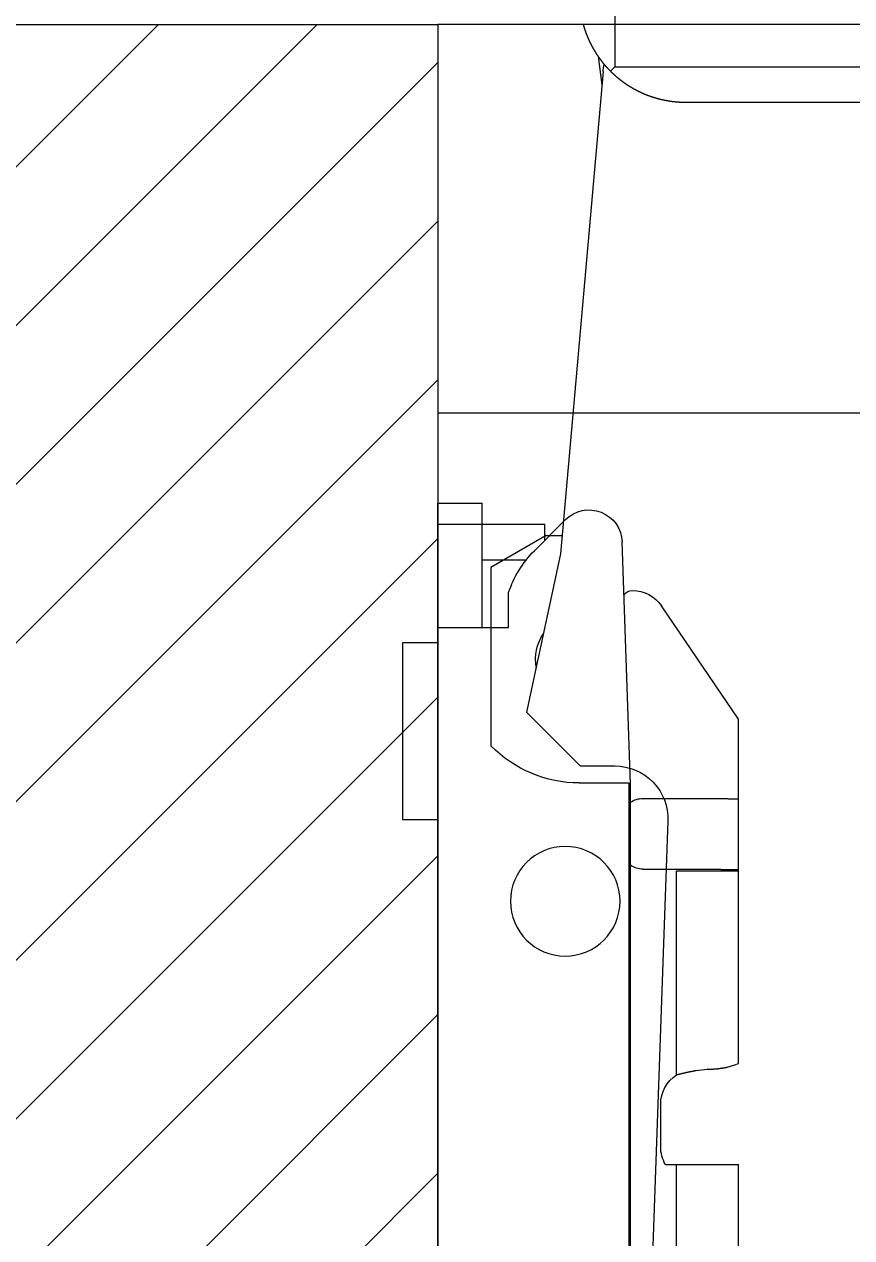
# Model space of a CAD drawing. Header units: millimetres. Extents: x -853320 to 19484, y -510814 to 9708.
# Drawn here: x 3340.17 to 3363.57, y 3711.49 to 3745.82 of the extents above; entities that cross this region are included whole.
import ezdxf
from ezdxf import colors
from ezdxf.entities.mleader import LeaderData, LeaderLine
from ezdxf.math import Vec2, Vec3

# ---------------------------------------------------------------- set-up
doc = ezdxf.new("R2010")
doc.units = ezdxf.units.MM
for name, color, linetype, lineweight in [('F_ARREDI', 7, 'Continuous', 5), ('F_ELETTRODOMESTICI', 40, 'Continuous', 5), ('F_FERRAMENTA', 253, 'Continuous', 5), ('F_Guide', 1, 'Continuous', 9), ('F_MULTI laminato OPACO', 1, 'Continuous', 5)]:
    doc.layers.add(name, color=color, linetype=linetype, lineweight=lineweight)
doc.styles.add('DANZI-DIDASCALIE', font='Yu Gothic UI Light.ttf', dxfattribs={"height": 30})

# ---------------------------------------------------------------- blocks, each defined once
blk = doc.blocks.new('_Dot')
at = {"color": 0, "linetype": 'ByBlock', "lineweight": -2}
blk.add_line((-0.5, 0), (-1, 0), dxfattribs=at)
at = {"color": 0, "linetype": 'ByBlock', "const_width": 0.5}
blk.add_lwpolyline([(-0.25, 0, 1), (0.25, 0, 1)], format="xyb", close=True, dxfattribs=at)
blk = doc.blocks.new('CERNIERA_batttuta_pianta')
at = {"layer": 'F_FERRAMENTA'}
for p, q in [((813204.71, 528435.425), (813204.71, 528472.425)), ((813205.815, 528436.496), (813204.96, 528460.393)), ((813203.31, 528435.425), (813204.71, 528435.425)), ((813201.82, 528433.425), (813203.334, 528434.942)), ((813203.334, 528434.942), (813204.317, 528434.943)), ((813200.81, 528429.327), (813200.81, 528434.374)), ((813202.777, 528428.941), (813201.82, 528433.425)), ((813202.372, 528428.425), (813200.81, 528429.327)), ((813203.982, 528415.296), (813202.777, 528428.941)), ((813202.372, 528428.425), (813202.822, 528428.425)), ((813205.157, 528415.932), (813205.165, 528415.935)), ((813205.165, 528415.935), (813205.173, 528415.938)), ((813205.173, 528415.938), (813205.181, 528415.942)), ((813205.181, 528415.942), (813205.189, 528415.945)), ((813205.189, 528415.945), (813205.197, 528415.948)), ((813205.197, 528415.948), (813205.205, 528415.951)), ((813205.205, 528415.951), (813205.213, 528415.954)), ((813205.213, 528415.954), (813205.22, 528415.957)), ((813205.22, 528415.957), (813205.228, 528415.96)), ((813205.228, 528415.96), (813205.236, 528415.963)), ((813205.236, 528415.963), (813205.244, 528415.967)), ((813205.244, 528415.967), (813205.252, 528415.97)), ((813205.252, 528415.97), (813205.26, 528415.973)), ((813205.26, 528415.973), (813205.268, 528415.976)), ((813205.268, 528415.976), (813205.276, 528415.978)), ((813205.276, 528415.978), (813205.284, 528415.981)), ((813205.284, 528415.981), (813205.292, 528415.984)), ((813205.292, 528415.984), (813205.3, 528415.987)), ((813205.3, 528415.987), (813205.308, 528415.99)), ((813205.308, 528415.99), (813205.316, 528415.993)), ((813205.316, 528415.993), (813205.324, 528415.996)), ((813205.324, 528415.996), (813205.332, 528415.998)), ((813205.332, 528415.998), (813205.34, 528416.001)), ((813205.34, 528416.001), (813205.349, 528416.004)), ((813205.349, 528416.004), (813205.357, 528416.007)), ((813205.357, 528416.007), (813205.365, 528416.009)), ((813205.365, 528416.009), (813205.373, 528416.012)), ((813205.373, 528416.012), (813205.381, 528416.015)), ((813205.381, 528416.015), (813205.389, 528416.017)), ((813205.389, 528416.017), (813205.397, 528416.02)), ((813205.397, 528416.02), (813205.405, 528416.022)), ((813205.405, 528416.022), (813205.413, 528416.025)), ((813205.413, 528416.025), (813205.421, 528416.027)), ((813205.421, 528416.027), (813205.429, 528416.03)), ((813205.429, 528416.03), (813205.437, 528416.032)), ((813205.437, 528416.032), (813205.445, 528416.035)), ((813205.445, 528416.035), (813205.453, 528416.037)), ((813205.453, 528416.037), (813205.462, 528416.04)), ((813205.462, 528416.04), (813205.47, 528416.042)), ((813205.47, 528416.042), (813205.478, 528416.044)), ((813205.478, 528416.044), (813205.486, 528416.047)), ((813205.486, 528416.047), (813205.494, 528416.049)), ((813205.494, 528416.049), (813205.502, 528416.051)), ((813205.502, 528416.051), (813205.51, 528416.054)), ((813205.51, 528416.054), (813205.518, 528416.056)), ((813205.518, 528416.056), (813205.526, 528416.058)), ((813205.526, 528416.058), (813205.535, 528416.06)), ((813205.535, 528416.06), (813205.543, 528416.062)), ((813205.543, 528416.062), (813205.551, 528416.065)), ((813205.551, 528416.065), (813205.559, 528416.067)), ((813205.559, 528416.067), (813205.567, 528416.069)), ((813205.567, 528416.069), (813205.575, 528416.071)), ((813205.575, 528416.071), (813205.583, 528416.073)), ((813205.583, 528416.073), (813205.592, 528416.075)), ((813205.592, 528416.075), (813205.6, 528416.077)), ((813205.6, 528416.077), (813205.608, 528416.079)), ((813205.608, 528416.079), (813205.616, 528416.081)), ((813205.616, 528416.081), (813205.624, 528416.083)), ((813205.624, 528416.083), (813205.632, 528416.085)), ((813205.632, 528416.085), (813205.64, 528416.087)), ((813205.64, 528416.087), (813205.649, 528416.088)), ((813205.649, 528416.088), (813205.657, 528416.09)), ((813205.657, 528416.09), (813205.665, 528416.092)), ((813205.665, 528416.092), (813205.673, 528416.094)), ((813205.673, 528416.094), (813205.681, 528416.096)), ((813205.681, 528416.096), (813205.689, 528416.097)), ((813205.689, 528416.097), (813205.697, 528416.099)), ((813205.697, 528416.099), (813205.706, 528416.101)), ((813205.706, 528416.101), (813205.714, 528416.103)), ((813205.714, 528416.103), (813205.722, 528416.104)), ((813205.722, 528416.104), (813205.73, 528416.106)), ((813205.73, 528416.106), (813205.738, 528416.107)), ((813205.738, 528416.107), (813205.746, 528416.109)), ((813205.746, 528416.109), (813205.755, 528416.11)), ((813205.755, 528416.11), (813205.763, 528416.112)), ((813205.763, 528416.112), (813205.771, 528416.114)), ((813205.771, 528416.114), (813205.779, 528416.115)), ((813205.779, 528416.115), (813205.787, 528416.116)), ((813205.787, 528416.116), (813205.795, 528416.118)), ((813205.795, 528416.118), (813205.803, 528416.119)), ((813205.803, 528416.119), (813205.812, 528416.121)), ((813205.812, 528416.121), (813205.82, 528416.122)), ((813205.82, 528416.122), (813205.828, 528416.123)), ((813205.828, 528416.123), (813205.836, 528416.125)), ((813205.836, 528416.125), (813205.844, 528416.126)), ((813205.844, 528416.126), (813205.852, 528416.127)), ((813205.852, 528416.127), (813205.861, 528416.129)), ((813205.861, 528416.129), (813205.869, 528416.13)), ((813205.869, 528416.13), (813205.877, 528416.131)), ((813205.877, 528416.131), (813205.885, 528416.132)), ((813205.885, 528416.132), (813205.893, 528416.133)), ((813205.893, 528416.133), (813205.901, 528416.134)), ((813205.901, 528416.134), (813205.909, 528416.136)), ((813205.909, 528416.136), (813205.917, 528416.137)), ((813205.917, 528416.137), (813205.926, 528416.138)), ((813205.926, 528416.138), (813205.934, 528416.139)), ((813205.934, 528416.139), (813205.942, 528416.14)), ((813205.942, 528416.14), (813205.95, 528416.141)), ((813205.95, 528416.141), (813205.958, 528416.142)), ((813205.958, 528416.142), (813205.966, 528416.143)), ((813205.966, 528416.143), (813205.974, 528416.144)), ((813205.974, 528416.144), (813205.982, 528416.144)), ((813205.982, 528416.144), (813205.991, 528416.145)), ((813205.991, 528416.145), (813205.999, 528416.146)), ((813205.999, 528416.146), (813206.007, 528416.147)), ((813206.007, 528416.147), (813206.015, 528416.148)), ((813206.015, 528416.148), (813206.023, 528416.149)), ((813206.023, 528416.149), (813206.031, 528416.149)), ((813206.031, 528416.149), (813206.039, 528416.15)), ((813206.039, 528416.15), (813206.047, 528416.151)), ((813206.047, 528416.151), (813206.055, 528416.152)), ((813206.055, 528416.152), (813206.063, 528416.152)), ((813206.063, 528416.152), (813206.071, 528416.153)), ((813206.071, 528416.153), (813206.079, 528416.154)), ((813206.079, 528416.154), (813206.087, 528416.154)), ((813206.087, 528416.154), (813206.096, 528416.155)), ((813206.096, 528416.155), (813206.104, 528416.155)), ((813206.104, 528416.155), (813206.112, 528416.156)), ((813206.112, 528416.156), (813206.12, 528416.156)), ((813206.12, 528416.156), (813206.128, 528416.157)), ((813206.128, 528416.157), (813206.136, 528416.157)), ((813206.136, 528416.157), (813206.144, 528416.158)), ((813206.144, 528416.158), (813206.152, 528416.158)), ((813206.152, 528416.158), (813206.16, 528416.159)), ((813206.16, 528416.159), (813206.168, 528416.159)), ((813206.168, 528416.159), (813206.176, 528416.159)), ((813206.176, 528416.159), (813206.184, 528416.16)), ((813206.184, 528416.16), (813206.192, 528416.16)), ((813206.192, 528416.16), (813206.2, 528416.16)), ((813206.2, 528416.16), (813206.208, 528416.161)), ((813206.208, 528416.161), (813206.216, 528416.161)), ((813206.216, 528416.161), (813206.224, 528416.161)), ((813206.224, 528416.161), (813206.232, 528416.161)), ((813206.232, 528416.161), (813206.24, 528416.162)), ((813206.24, 528416.162), (813206.247, 528416.162)), ((813206.247, 528416.162), (813206.255, 528416.162)), ((813206.255, 528416.162), (813206.263, 528416.162)), ((813206.263, 528416.162), (813206.271, 528416.162)), ((813206.271, 528416.162), (813206.279, 528416.162)), ((813206.279, 528416.162), (813206.287, 528416.162)), ((813206.287, 528416.162), (813206.295, 528416.162)), ((813206.295, 528416.162), (813206.303, 528416.163)), ((813206.303, 528416.163), (813206.311, 528416.163)), ((813206.311, 528416.163), (813222.311, 528416.163)), ((813203.845, 528414.872), (813203.949, 528415.672)), ((813204.539, 528415.584), (813204.547, 528415.589)), ((813204.547, 528415.589), (813204.554, 528415.594)), ((813204.554, 528415.594), (813204.561, 528415.599)), ((813204.561, 528415.599), (813204.568, 528415.604)), ((813204.568, 528415.604), (813204.575, 528415.609)), ((813204.575, 528415.609), (813204.582, 528415.614)), ((813204.582, 528415.614), (813204.589, 528415.619)), ((813204.589, 528415.619), (813204.596, 528415.624)), ((813204.596, 528415.624), (813204.604, 528415.629)), ((813204.604, 528415.629), (813204.611, 528415.634)), ((813204.611, 528415.634), (813204.618, 528415.639)), ((813204.618, 528415.639), (813204.625, 528415.644)), ((813204.625, 528415.644), (813204.633, 528415.649)), ((813204.633, 528415.649), (813204.64, 528415.654)), ((813204.64, 528415.654), (813204.647, 528415.659)), ((813204.647, 528415.659), (813204.654, 528415.664)), ((813204.654, 528415.664), (813204.662, 528415.668)), ((813204.662, 528415.668), (813204.669, 528415.673)), ((813204.669, 528415.673), (813204.676, 528415.678)), ((813204.676, 528415.678), (813204.684, 528415.683)), ((813204.684, 528415.683), (813204.691, 528415.687)), ((813204.691, 528415.687), (813204.698, 528415.692)), ((813204.698, 528415.692), (813204.706, 528415.697)), ((813204.706, 528415.697), (813204.713, 528415.701)), ((813204.713, 528415.701), (813204.72, 528415.706)), ((813204.72, 528415.706), (813204.728, 528415.711)), ((813204.728, 528415.711), (813204.735, 528415.715)), ((813204.735, 528415.715), (813204.742, 528415.72)), ((813204.742, 528415.72), (813204.75, 528415.724)), ((813204.75, 528415.724), (813204.757, 528415.729)), ((813204.757, 528415.729), (813204.765, 528415.733)), ((813204.765, 528415.733), (813204.772, 528415.738)), ((813204.772, 528415.738), (813204.78, 528415.742)), ((813204.78, 528415.742), (813204.787, 528415.747)), ((813204.787, 528415.747), (813204.795, 528415.751)), ((813204.795, 528415.751), (813204.802, 528415.755)), ((813204.802, 528415.755), (813204.81, 528415.76)), ((813204.81, 528415.76), (813204.817, 528415.764)), ((813204.817, 528415.764), (813204.825, 528415.768)), ((813204.825, 528415.768), (813204.832, 528415.773)), ((813204.832, 528415.773), (813204.84, 528415.777)), ((813204.84, 528415.777), (813204.847, 528415.781)), ((813204.847, 528415.781), (813204.855, 528415.785)), ((813204.855, 528415.785), (813204.862, 528415.79)), ((813204.862, 528415.79), (813204.87, 528415.794)), ((813204.87, 528415.794), (813204.878, 528415.798)), ((813204.878, 528415.798), (813204.885, 528415.802)), ((813204.885, 528415.802), (813204.893, 528415.806)), ((813204.893, 528415.806), (813204.9, 528415.81)), ((813204.9, 528415.81), (813204.908, 528415.814)), ((813204.908, 528415.814), (813204.916, 528415.818)), ((813204.916, 528415.818), (813204.923, 528415.822)), ((813204.923, 528415.822), (813204.931, 528415.826)), ((813204.931, 528415.826), (813204.939, 528415.83)), ((813204.939, 528415.83), (813204.946, 528415.834)), ((813204.946, 528415.834), (813204.954, 528415.838)), ((813204.954, 528415.838), (813204.962, 528415.842)), ((813204.962, 528415.842), (813204.97, 528415.846)), ((813204.97, 528415.846), (813204.977, 528415.85)), ((813204.977, 528415.85), (813204.985, 528415.854)), ((813204.985, 528415.854), (813204.993, 528415.857)), ((813204.993, 528415.857), (813205, 528415.861)), ((813205, 528415.861), (813205.008, 528415.865)), ((813205.008, 528415.865), (813205.016, 528415.869)), ((813205.016, 528415.869), (813205.024, 528415.872)), ((813205.024, 528415.872), (813205.031, 528415.876)), ((813205.031, 528415.876), (813205.039, 528415.88)), ((813205.039, 528415.88), (813205.047, 528415.883)), ((813205.047, 528415.883), (813205.055, 528415.887)), ((813205.055, 528415.887), (813205.063, 528415.891)), ((813205.063, 528415.891), (813205.071, 528415.894)), ((813205.071, 528415.894), (813205.078, 528415.898)), ((813205.078, 528415.898), (813205.086, 528415.901)), ((813205.086, 528415.901), (813205.094, 528415.905)), ((813205.094, 528415.905), (813205.102, 528415.908)), ((813205.102, 528415.908), (813205.11, 528415.912)), ((813205.11, 528415.912), (813205.118, 528415.915)), ((813205.118, 528415.915), (813205.125, 528415.918)), ((813205.125, 528415.918), (813205.133, 528415.922)), ((813205.133, 528415.922), (813205.141, 528415.925)), ((813205.141, 528415.925), (813205.149, 528415.928)), ((813205.149, 528415.928), (813205.157, 528415.932)), ((813204.146, 528415.239), (813204.152, 528415.245)), ((813204.152, 528415.245), (813204.158, 528415.252)), ((813204.158, 528415.252), (813204.164, 528415.258)), ((813204.164, 528415.258), (813204.171, 528415.265)), ((813204.171, 528415.265), (813204.177, 528415.271)), ((813204.177, 528415.271), (813204.183, 528415.278)), ((813204.183, 528415.278), (813204.19, 528415.284)), ((813204.19, 528415.284), (813204.196, 528415.29)), ((813204.311, 528415.163), (813204.19, 528415.284)), ((813204.196, 528415.29), (813204.202, 528415.297)), ((813204.202, 528415.297), (813204.209, 528415.303)), ((813204.209, 528415.303), (813204.215, 528415.309)), ((813204.215, 528415.309), (813204.222, 528415.315)), ((813204.222, 528415.315), (813204.228, 528415.322)), ((813204.228, 528415.322), (813204.234, 528415.328)), ((813204.234, 528415.328), (813204.241, 528415.334)), ((813204.241, 528415.334), (813204.247, 528415.34)), ((813204.247, 528415.34), (813204.254, 528415.346)), ((813204.254, 528415.346), (813204.26, 528415.352)), ((813204.26, 528415.352), (813204.267, 528415.359)), ((813204.267, 528415.359), (813204.273, 528415.365)), ((813204.273, 528415.365), (813204.28, 528415.371)), ((813204.28, 528415.371), (813204.287, 528415.377)), ((813204.287, 528415.377), (813204.293, 528415.383)), ((813204.293, 528415.383), (813204.3, 528415.389)), ((813204.3, 528415.389), (813204.306, 528415.395)), ((813204.306, 528415.395), (813204.313, 528415.401)), ((813204.313, 528415.401), (813204.32, 528415.406)), ((813204.32, 528415.406), (813204.326, 528415.412)), ((813204.326, 528415.412), (813204.333, 528415.418)), ((813204.333, 528415.418), (813204.34, 528415.424)), ((813204.34, 528415.424), (813204.346, 528415.43)), ((813204.346, 528415.43), (813204.353, 528415.436)), ((813204.353, 528415.436), (813204.36, 528415.441)), ((813204.36, 528415.441), (813204.367, 528415.447)), ((813204.367, 528415.447), (813204.373, 528415.453)), ((813204.373, 528415.453), (813204.38, 528415.459)), ((813204.38, 528415.459), (813204.387, 528415.464)), ((813204.387, 528415.464), (813204.394, 528415.47)), ((813204.394, 528415.47), (813204.4, 528415.476)), ((813204.4, 528415.476), (813204.407, 528415.481)), ((813204.407, 528415.481), (813204.414, 528415.487)), ((813204.414, 528415.487), (813204.421, 528415.492)), ((813204.421, 528415.492), (813204.428, 528415.498)), ((813204.428, 528415.498), (813204.435, 528415.503)), ((813204.435, 528415.503), (813204.442, 528415.509)), ((813204.442, 528415.509), (813204.448, 528415.514)), ((813204.448, 528415.514), (813204.455, 528415.52)), ((813204.455, 528415.52), (813204.462, 528415.525)), ((813204.462, 528415.525), (813204.469, 528415.531)), ((813204.469, 528415.531), (813204.476, 528415.536)), ((813204.476, 528415.536), (813204.483, 528415.541)), ((813204.483, 528415.541), (813204.49, 528415.547)), ((813204.49, 528415.547), (813204.497, 528415.552)), ((813204.497, 528415.552), (813204.504, 528415.557)), ((813204.504, 528415.557), (813204.511, 528415.563)), ((813204.511, 528415.563), (813204.518, 528415.568)), ((813204.518, 528415.568), (813204.525, 528415.573)), ((813204.525, 528415.573), (813204.532, 528415.578)), ((813204.532, 528415.578), (813204.539, 528415.584)), ((813203.864, 528414.899), (813203.869, 528414.906)), ((813203.869, 528414.906), (813203.874, 528414.913)), ((813203.874, 528414.913), (813203.88, 528414.92)), ((813203.88, 528414.92), (813203.885, 528414.927)), ((813203.885, 528414.927), (813203.89, 528414.934)), ((813203.89, 528414.934), (813203.895, 528414.941)), ((813203.895, 528414.941), (813203.9, 528414.948)), ((813203.9, 528414.948), (813203.905, 528414.955)), ((813203.905, 528414.955), (813203.911, 528414.962)), ((813203.911, 528414.962), (813203.916, 528414.969)), ((813203.916, 528414.969), (813203.921, 528414.976)), ((813203.921, 528414.976), (813203.927, 528414.983)), ((813203.927, 528414.983), (813203.932, 528414.99)), ((813203.932, 528414.99), (813203.937, 528414.997)), ((813203.937, 528414.997), (813203.943, 528415.004)), ((813203.943, 528415.004), (813203.948, 528415.011)), ((813203.948, 528415.011), (813203.954, 528415.018)), ((813203.954, 528415.018), (813203.959, 528415.025)), ((813203.959, 528415.025), (813203.965, 528415.032)), ((813203.965, 528415.032), (813203.97, 528415.039)), ((813203.97, 528415.039), (813203.976, 528415.046)), ((813203.976, 528415.046), (813203.981, 528415.053)), ((813203.981, 528415.053), (813203.987, 528415.059)), ((813203.987, 528415.059), (813203.992, 528415.066)), ((813203.992, 528415.066), (813203.998, 528415.073)), ((813203.998, 528415.073), (813204.004, 528415.08)), ((813204.004, 528415.08), (813204.009, 528415.087)), ((813204.009, 528415.087), (813204.015, 528415.093)), ((813204.015, 528415.093), (813204.021, 528415.1)), ((813204.021, 528415.1), (813204.026, 528415.107)), ((813204.026, 528415.107), (813204.032, 528415.114)), ((813204.032, 528415.114), (813204.038, 528415.12)), ((813204.038, 528415.12), (813204.044, 528415.127)), ((813204.044, 528415.127), (813204.049, 528415.134)), ((813204.049, 528415.134), (813204.055, 528415.141)), ((813204.055, 528415.141), (813204.061, 528415.147)), ((813204.061, 528415.147), (813204.067, 528415.154)), ((813204.067, 528415.154), (813204.073, 528415.16)), ((813204.073, 528415.16), (813204.079, 528415.167)), ((813204.079, 528415.167), (813204.085, 528415.174)), ((813204.085, 528415.174), (813204.091, 528415.18)), ((813204.091, 528415.18), (813204.097, 528415.187)), ((813204.097, 528415.187), (813204.103, 528415.193)), ((813204.103, 528415.193), (813204.109, 528415.2)), ((813204.109, 528415.2), (813204.115, 528415.207)), ((813204.115, 528415.207), (813204.121, 528415.213)), ((813204.121, 528415.213), (813204.127, 528415.22)), ((813204.127, 528415.22), (813204.133, 528415.226)), ((813204.133, 528415.226), (813204.139, 528415.233)), ((813204.139, 528415.233), (813204.146, 528415.239)), ((813204.311, 528415.163), (813224.311, 528415.163)), ((813204.311, 528412.963), (813204.311, 528415.163)), ((813203.655, 528414.558), (813203.659, 528414.565)), ((813203.659, 528414.565), (813203.663, 528414.573)), ((813203.663, 528414.573), (813203.667, 528414.581)), ((813203.667, 528414.581), (813203.671, 528414.588)), ((813203.671, 528414.588), (813203.676, 528414.596)), ((813203.676, 528414.596), (813203.68, 528414.603)), ((813203.68, 528414.603), (813203.684, 528414.611)), ((813203.684, 528414.611), (813203.688, 528414.619)), ((813203.688, 528414.619), (813203.692, 528414.626)), ((813203.692, 528414.626), (813203.696, 528414.634)), ((813203.696, 528414.634), (813203.701, 528414.641)), ((813203.701, 528414.641), (813203.705, 528414.649)), ((813203.705, 528414.649), (813203.709, 528414.656)), ((813203.709, 528414.656), (813203.714, 528414.664)), ((813203.714, 528414.664), (813203.718, 528414.671)), ((813203.718, 528414.671), (813203.722, 528414.679)), ((813203.722, 528414.679), (813203.727, 528414.686)), ((813203.727, 528414.686), (813203.731, 528414.694)), ((813203.731, 528414.694), (813203.736, 528414.701)), ((813203.736, 528414.701), (813203.74, 528414.709)), ((813203.74, 528414.709), (813203.745, 528414.716)), ((813203.745, 528414.716), (813203.749, 528414.724)), ((813203.749, 528414.724), (813203.754, 528414.731)), ((813203.754, 528414.731), (813203.758, 528414.738)), ((813203.758, 528414.738), (813203.763, 528414.746)), ((813203.763, 528414.746), (813203.767, 528414.753)), ((813203.767, 528414.753), (813203.772, 528414.761)), ((813203.772, 528414.761), (813203.777, 528414.768)), ((813203.777, 528414.768), (813203.781, 528414.775)), ((813203.781, 528414.775), (813203.786, 528414.783)), ((813203.786, 528414.783), (813203.791, 528414.79)), ((813203.791, 528414.79), (813203.795, 528414.797)), ((813203.795, 528414.797), (813203.8, 528414.805)), ((813203.8, 528414.805), (813203.805, 528414.812)), ((813203.805, 528414.812), (813203.81, 528414.819)), ((813203.81, 528414.819), (813203.815, 528414.826)), ((813203.815, 528414.826), (813203.82, 528414.834)), ((813203.82, 528414.834), (813203.824, 528414.841)), ((813203.824, 528414.841), (813203.829, 528414.848)), ((813203.829, 528414.848), (813203.834, 528414.855)), ((813203.834, 528414.855), (813203.839, 528414.863)), ((813203.839, 528414.863), (813203.844, 528414.87)), ((813203.844, 528414.87), (813203.849, 528414.877)), ((813203.849, 528414.877), (813203.854, 528414.884)), ((813203.854, 528414.884), (813203.859, 528414.891)), ((813203.859, 528414.891), (813203.864, 528414.899)), ((813203.501, 528414.213), (813203.504, 528414.221)), ((813203.504, 528414.221), (813203.507, 528414.229)), ((813203.507, 528414.229), (813203.51, 528414.237)), ((813203.51, 528414.237), (813203.513, 528414.245)), ((813203.513, 528414.245), (813203.516, 528414.253)), ((813203.516, 528414.253), (813203.519, 528414.261)), ((813203.519, 528414.261), (813203.522, 528414.269)), ((813203.522, 528414.269), (813203.526, 528414.277)), ((813203.526, 528414.277), (813203.529, 528414.285)), ((813203.529, 528414.285), (813203.532, 528414.293)), ((813203.532, 528414.293), (813203.535, 528414.301)), ((813203.535, 528414.301), (813203.538, 528414.309)), ((813203.538, 528414.309), (813203.542, 528414.316)), ((813203.542, 528414.316), (813203.545, 528414.324)), ((813203.545, 528414.324), (813203.548, 528414.332)), ((813203.548, 528414.332), (813203.552, 528414.34)), ((813203.552, 528414.34), (813203.555, 528414.348)), ((813203.555, 528414.348), (813203.559, 528414.356)), ((813203.559, 528414.356), (813203.562, 528414.364)), ((813203.562, 528414.364), (813203.565, 528414.372)), ((813203.565, 528414.372), (813203.569, 528414.379)), ((813203.569, 528414.379), (813203.572, 528414.387)), ((813203.572, 528414.387), (813203.576, 528414.395)), ((813203.576, 528414.395), (813203.579, 528414.403)), ((813203.579, 528414.403), (813203.583, 528414.411)), ((813203.583, 528414.411), (813203.587, 528414.419)), ((813203.587, 528414.419), (813203.59, 528414.426)), ((813203.59, 528414.426), (813203.594, 528414.434)), ((813203.594, 528414.434), (813203.597, 528414.442)), ((813203.597, 528414.442), (813203.601, 528414.45)), ((813203.601, 528414.45), (813203.605, 528414.458)), ((813203.605, 528414.458), (813203.609, 528414.465)), ((813203.609, 528414.465), (813203.612, 528414.473)), ((813203.612, 528414.473), (813203.616, 528414.481)), ((813203.616, 528414.481), (813203.62, 528414.489)), ((813203.62, 528414.489), (813203.624, 528414.496)), ((813203.624, 528414.496), (813203.628, 528414.504)), ((813203.628, 528414.504), (813203.631, 528414.512)), ((813203.631, 528414.512), (813203.635, 528414.519)), ((813203.635, 528414.519), (813203.639, 528414.527)), ((813203.639, 528414.527), (813203.643, 528414.535)), ((813203.643, 528414.535), (813203.647, 528414.542)), ((813203.647, 528414.542), (813203.651, 528414.55)), ((813203.651, 528414.55), (813203.655, 528414.558)), ((813203.418, 528413.955), (813203.42, 528413.963)), ((813203.42, 528413.963), (813203.422, 528413.971)), ((813203.422, 528413.971), (813203.424, 528413.979)), ((813203.424, 528413.979), (813203.427, 528413.988)), ((813203.427, 528413.988), (813203.429, 528413.996)), ((813203.429, 528413.996), (813203.431, 528414.004)), ((813203.431, 528414.004), (813203.434, 528414.012)), ((813203.434, 528414.012), (813203.436, 528414.02)), ((813203.436, 528414.02), (813203.439, 528414.028)), ((813203.439, 528414.028), (813203.441, 528414.036)), ((813203.441, 528414.036), (813203.443, 528414.044)), ((813203.443, 528414.044), (813203.446, 528414.052)), ((813203.446, 528414.052), (813203.449, 528414.06)), ((813203.449, 528414.06), (813203.451, 528414.069)), ((813203.451, 528414.069), (813203.454, 528414.077)), ((813203.454, 528414.077), (813203.456, 528414.085)), ((813203.456, 528414.085), (813203.459, 528414.093)), ((813203.459, 528414.093), (813203.461, 528414.101)), ((813203.461, 528414.101), (813203.464, 528414.109)), ((813203.464, 528414.109), (813203.467, 528414.117)), ((813203.467, 528414.117), (813203.47, 528414.125)), ((813203.47, 528414.125), (813203.472, 528414.133)), ((813203.472, 528414.133), (813203.475, 528414.141)), ((813203.475, 528414.141), (813203.478, 528414.149)), ((813203.478, 528414.149), (813203.481, 528414.157)), ((813203.481, 528414.157), (813203.483, 528414.165)), ((813203.483, 528414.165), (813203.486, 528414.173)), ((813203.486, 528414.173), (813203.489, 528414.181)), ((813203.489, 528414.181), (813203.492, 528414.189)), ((813203.492, 528414.189), (813203.495, 528414.197)), ((813203.495, 528414.197), (813203.498, 528414.205)), ((813203.498, 528414.205), (813203.501, 528414.213))]:
    blk.add_line(p, q, dxfattribs=at)
for centre, radius, start, end in [((813204.316, 528436.443), 1.5, 270.049, 2.049), ((813203.31, 528431.925), 3.5, 90, 135.5847), ((813203.311, 528431.923), 1.24, 169.443, 214.655), ((813205.477, 528415.428), 1.5, 185.049, 192.8941)]:
    blk.add_arc(centre, radius, start, end, dxfattribs=at)
blk = doc.blocks.new('BASE_cerniera battuta_pianta')
at = {"layer": 'F_FERRAMENTA'}
for p, q in [((813175.5, 528472.689), (813175.5, 528429.024)), ((813182.25, 528462.974), (813182.25, 528447.729)), ((813180.95, 528462.445), (813180.95, 528436.974)), ((813184, 528455.341), (813184, 528447.729)), ((813181.934, 528447.729), (813184, 528447.729)), ((813181.8, 528447.229), (813181.8, 528446.029)), ((813182.25, 528445.195), (813182.25, 528445.194)), ((813182.25, 528445.195), (813182.25, 528445.194)), ((813182.25, 528445.195), (813182.25, 528445.194)), ((813182.25, 528445.195), (813182.25, 528445.194)), ((813182.25, 528445.195), (813182.25, 528445.195)), ((813182.25, 528445.195), (813182.25, 528445.195)), ((813182.25, 528445.194), (813182.258, 528445.192)), ((813182.25, 528445.194), (813182.25, 528439.424)), ((813182.258, 528445.192), (813182.266, 528445.19)), ((813182.266, 528445.19), (813182.274, 528445.188)), ((813182.274, 528445.188), (813182.282, 528445.185)), ((813182.282, 528445.185), (813182.291, 528445.183)), ((813182.291, 528445.183), (813182.299, 528445.181)), ((813182.299, 528445.181), (813182.307, 528445.179)), ((813182.307, 528445.179), (813182.315, 528445.177)), ((813182.315, 528445.177), (813182.323, 528445.175)), ((813182.323, 528445.175), (813182.332, 528445.172)), ((813182.332, 528445.172), (813182.34, 528445.17)), ((813182.34, 528445.17), (813182.348, 528445.168)), ((813182.348, 528445.168), (813182.356, 528445.166)), ((813182.356, 528445.166), (813182.365, 528445.164)), ((813182.365, 528445.164), (813182.373, 528445.162)), ((813182.373, 528445.162), (813182.381, 528445.16)), ((813182.381, 528445.16), (813182.39, 528445.158)), ((813182.39, 528445.158), (813182.398, 528445.156)), ((813182.398, 528445.156), (813182.406, 528445.154)), ((813182.406, 528445.154), (813182.415, 528445.152)), ((813182.415, 528445.152), (813182.423, 528445.15)), ((813182.423, 528445.15), (813182.431, 528445.148)), ((813182.431, 528445.148), (813182.44, 528445.146)), ((813182.44, 528445.146), (813182.448, 528445.144)), ((813182.448, 528445.144), (813182.457, 528445.142)), ((813182.457, 528445.142), (813182.465, 528445.14)), ((813182.465, 528445.14), (813182.473, 528445.138)), ((813182.473, 528445.138), (813182.482, 528445.136)), ((813182.482, 528445.136), (813182.49, 528445.134)), ((813182.49, 528445.134), (813182.499, 528445.132)), ((813182.499, 528445.132), (813182.507, 528445.13)), ((813182.507, 528445.13), (813182.516, 528445.128)), ((813182.516, 528445.128), (813182.524, 528445.126)), ((813182.524, 528445.126), (813182.533, 528445.124)), ((813182.533, 528445.124), (813182.541, 528445.122)), ((813182.541, 528445.122), (813182.549, 528445.121)), ((813182.549, 528445.121), (813182.558, 528445.119)), ((813182.558, 528445.119), (813182.566, 528445.117)), ((813182.566, 528445.117), (813182.575, 528445.115)), ((813182.575, 528445.115), (813182.583, 528445.113)), ((813182.583, 528445.113), (813182.592, 528445.112)), ((813182.592, 528445.112), (813182.6, 528445.11)), ((813182.6, 528445.11), (813182.609, 528445.108)), ((813182.609, 528445.108), (813182.617, 528445.106)), ((813182.617, 528445.106), (813182.626, 528445.105)), ((813182.626, 528445.105), (813182.634, 528445.103)), ((813182.634, 528445.103), (813182.642, 528445.101)), ((813182.642, 528445.101), (813182.651, 528445.1)), ((813182.651, 528445.1), (813182.659, 528445.098)), ((813182.659, 528445.098), (813182.668, 528445.096)), ((813182.668, 528445.096), (813182.676, 528445.095)), ((813182.676, 528445.095), (813182.685, 528445.093)), ((813182.685, 528445.093), (813182.693, 528445.091)), ((813182.693, 528445.091), (813182.702, 528445.09)), ((813182.702, 528445.09), (813182.71, 528445.088)), ((813182.71, 528445.088), (813182.718, 528445.087)), ((813182.718, 528445.087), (813182.727, 528445.085)), ((813182.727, 528445.085), (813182.735, 528445.084)), ((813182.735, 528445.084), (813182.744, 528445.082)), ((813182.744, 528445.082), (813182.752, 528445.081)), ((813182.752, 528445.081), (813182.76, 528445.079)), ((813182.76, 528445.079), (813182.769, 528445.078)), ((813182.769, 528445.078), (813182.777, 528445.076)), ((813182.777, 528445.076), (813182.785, 528445.075)), ((813182.785, 528445.075), (813182.794, 528445.073)), ((813182.794, 528445.073), (813182.802, 528445.072)), ((813182.802, 528445.072), (813183.111, 528445.036)), ((813183.111, 528445.036), (813183.116, 528445.035)), ((813183.122, 528445.035), (813183.116, 528445.035)), ((813183.122, 528445.035), (813183.127, 528445.035)), ((813183.127, 528445.035), (813183.132, 528445.035)), ((813183.132, 528445.035), (813183.137, 528445.035)), ((813183.137, 528445.035), (813183.142, 528445.035)), ((813183.142, 528445.035), (813183.148, 528445.035)), ((813183.148, 528445.035), (813183.153, 528445.035)), ((813183.153, 528445.035), (813183.158, 528445.035)), ((813183.158, 528445.035), (813183.163, 528445.035)), ((813183.163, 528445.035), (813183.168, 528445.035)), ((813183.168, 528445.035), (813183.173, 528445.035)), ((813183.173, 528445.035), (813183.178, 528445.035)), ((813183.178, 528445.035), (813183.184, 528445.035)), ((813183.184, 528445.035), (813183.189, 528445.035)), ((813183.189, 528445.035), (813183.194, 528445.034)), ((813183.194, 528445.034), (813183.199, 528445.034)), ((813183.199, 528445.034), (813183.204, 528445.034)), ((813183.204, 528445.034), (813183.209, 528445.034)), ((813183.209, 528445.034), (813183.214, 528445.034)), ((813183.214, 528445.034), (813183.219, 528445.034)), ((813183.219, 528445.034), (813183.224, 528445.034)), ((813183.224, 528445.034), (813183.229, 528445.033)), ((813183.229, 528445.033), (813183.234, 528445.033)), ((813183.234, 528445.033), (813183.24, 528445.033)), ((813183.24, 528445.033), (813183.245, 528445.033)), ((813183.245, 528445.033), (813183.25, 528445.033)), ((813183.25, 528445.033), (813183.255, 528445.032)), ((813183.255, 528445.032), (813183.26, 528445.032)), ((813183.26, 528445.032), (813183.265, 528445.032)), ((813183.265, 528445.032), (813183.269, 528445.032)), ((813183.269, 528445.032), (813183.274, 528445.031)), ((813183.274, 528445.031), (813183.279, 528445.031)), ((813183.279, 528445.031), (813183.284, 528445.031)), ((813183.284, 528445.031), (813183.289, 528445.03)), ((813183.289, 528445.03), (813183.294, 528445.03)), ((813183.294, 528445.03), (813183.299, 528445.03)), ((813183.299, 528445.03), (813183.304, 528445.029)), ((813183.304, 528445.029), (813183.309, 528445.029)), ((813183.309, 528445.029), (813183.314, 528445.029)), ((813183.314, 528445.029), (813183.319, 528445.028)), ((813183.319, 528445.028), (813183.323, 528445.028)), ((813183.323, 528445.028), (813183.328, 528445.028)), ((813183.328, 528445.028), (813183.333, 528445.027)), ((813183.333, 528445.027), (813183.338, 528445.027)), ((813183.338, 528445.027), (813183.343, 528445.027)), ((813183.343, 528445.027), (813183.347, 528445.026)), ((813183.347, 528445.026), (813183.352, 528445.026)), ((813183.352, 528445.026), (813183.357, 528445.025)), ((813183.357, 528445.025), (813183.361, 528445.025)), ((813183.361, 528445.025), (813183.366, 528445.025)), ((813183.366, 528445.025), (813183.371, 528445.024)), ((813183.371, 528445.024), (813183.376, 528445.024)), ((813183.376, 528445.024), (813183.38, 528445.023)), ((813183.38, 528445.023), (813183.385, 528445.023)), ((813183.385, 528445.023), (813183.389, 528445.022)), ((813183.389, 528445.022), (813183.394, 528445.022)), ((813183.394, 528445.022), (813183.399, 528445.021)), ((813183.399, 528445.021), (813183.403, 528445.021)), ((813183.403, 528445.021), (813183.408, 528445.02)), ((813183.408, 528445.02), (813183.412, 528445.02)), ((813183.412, 528445.02), (813183.417, 528445.02)), ((813183.417, 528445.02), (813183.421, 528445.019)), ((813183.421, 528445.019), (813183.426, 528445.019)), ((813183.426, 528445.019), (813183.431, 528445.018)), ((813183.431, 528445.018), (813183.435, 528445.017)), ((813183.435, 528445.017), (813183.439, 528445.017)), ((813183.439, 528445.017), (813183.444, 528445.016)), ((813183.444, 528445.016), (813183.448, 528445.016)), ((813183.448, 528445.016), (813183.453, 528445.015)), ((813183.453, 528445.015), (813183.457, 528445.015)), ((813183.457, 528445.015), (813183.461, 528445.014)), ((813183.461, 528445.014), (813183.466, 528445.014)), ((813183.466, 528445.014), (813183.47, 528445.013)), ((813183.47, 528445.013), (813183.474, 528445.013)), ((813183.474, 528445.013), (813183.479, 528445.012)), ((813183.479, 528445.012), (813183.483, 528445.011)), ((813183.483, 528445.011), (813183.487, 528445.011)), ((813183.487, 528445.011), (813183.492, 528445.01)), ((813183.492, 528445.01), (813183.496, 528445.01)), ((813183.496, 528445.01), (813183.5, 528445.009)), ((813183.5, 528445.009), (813183.504, 528445.009)), ((813183.504, 528445.009), (813183.508, 528445.008)), ((813183.508, 528445.008), (813183.513, 528445.007)), ((813183.513, 528445.007), (813183.517, 528445.007)), ((813183.517, 528445.007), (813183.521, 528445.006)), ((813183.521, 528445.006), (813183.525, 528445.006)), ((813183.525, 528445.006), (813183.529, 528445.005)), ((813183.529, 528445.005), (813183.533, 528445.004)), ((813183.533, 528445.004), (813183.537, 528445.004)), ((813183.537, 528445.004), (813183.541, 528445.003)), ((813183.541, 528445.003), (813183.545, 528445.002)), ((813183.545, 528445.002), (813183.549, 528445.002)), ((813183.549, 528445.002), (813183.553, 528445.001)), ((813183.553, 528445.001), (813183.557, 528445.001)), ((813183.557, 528445.001), (813183.561, 528445)), ((813183.561, 528445), (813183.565, 528444.999)), ((813183.565, 528444.999), (813183.569, 528444.999)), ((813183.569, 528444.999), (813183.573, 528444.998)), ((813183.573, 528444.998), (813183.577, 528444.997)), ((813183.577, 528444.997), (813183.581, 528444.997)), ((813183.581, 528444.997), (813183.585, 528444.996)), ((813183.585, 528444.996), (813183.588, 528444.995)), ((813183.588, 528444.995), (813183.592, 528444.995)), ((813183.592, 528444.995), (813183.596, 528444.994)), ((813183.596, 528444.994), (813183.6, 528444.993)), ((813183.6, 528444.993), (813183.603, 528444.993)), ((813183.603, 528444.993), (813183.607, 528444.992)), ((813183.607, 528444.992), (813183.611, 528444.991)), ((813183.611, 528444.991), (813183.615, 528444.991)), ((813183.615, 528444.991), (813183.618, 528444.99)), ((813183.618, 528444.99), (813183.622, 528444.989)), ((813183.622, 528444.989), (813183.626, 528444.989)), ((813183.626, 528444.989), (813183.629, 528444.988)), ((813183.629, 528444.988), (813183.633, 528444.987)), ((813183.633, 528444.987), (813183.636, 528444.987)), ((813183.636, 528444.987), (813183.64, 528444.986)), ((813183.64, 528444.986), (813183.643, 528444.985)), ((813183.643, 528444.985), (813183.647, 528444.985)), ((813183.647, 528444.985), (813183.65, 528444.984)), ((813183.65, 528444.984), (813183.654, 528444.983)), ((813183.654, 528444.983), (813183.657, 528444.982)), ((813183.657, 528444.982), (813183.661, 528444.982)), ((813183.661, 528444.982), (813183.664, 528444.981)), ((813183.664, 528444.981), (813183.667, 528444.98)), ((813183.667, 528444.98), (813183.671, 528444.98)), ((813183.671, 528444.98), (813183.674, 528444.979)), ((813183.674, 528444.979), (813183.677, 528444.978)), ((813183.677, 528444.978), (813183.681, 528444.978)), ((813183.681, 528444.978), (813183.684, 528444.977)), ((813183.684, 528444.977), (813183.898, 528444.911)), ((813183.898, 528444.911), (813184, 528444.873)), ((813184, 528444.873), (813184, 528435.128)), ((813181.297, 528439.374), (813183.5, 528439.374)), ((813182.25, 528439.424), (813184, 528439.424)), ((813183.5, 528439.384), (813184, 528439.384)), ((813183.5, 528439.384), (813183.5, 528439.374)), ((813181.297, 528437.374), (813183.697, 528437.374)), ((813183.697, 528437.384), (813184, 528437.384)), ((813183.697, 528437.384), (813183.697, 528437.374)), ((813180.95, 528436.974), (813180.71, 528430.115)), ((813184, 528435.128), (813181.827, 528431.928)), ((813175.5, 528432.534), (813177.5, 528432.534)), ((813176.749, 528432.534), (813176.749, 528429.619)), ((813177.5, 528432.534), (813177.5, 528431.552)), ((813176.749, 528430.619), (813178.003, 528430.619)), ((813178.228, 528430.367), (813179.111, 528429.485)), ((813178.52, 528430.076), (813178.52, 528429.619)), ((813175.5, 528429.619), (813178.52, 528429.619)), ((813176.75, 528429.619), (813176.75, 528429.024)), ((813175.5, 528429.024), (813176.75, 528429.024))]:
    blk.add_line(p, q, dxfattribs=at)
blk.add_circle((813179.1, 528440.284), 1.55, dxfattribs=at)
for centre, radius, start, end in [((813182.8, 528447.229), 1, 150.0001, 180), ((813182.8, 528446.029), 1, 180, 236.6367), ((813181.297, 528438.774), 0.6, 90, 125.3504), ((813181.297, 528437.974), 0.6, 234.6495, 270), ((813181, 528432.489), 1, 270, 325.83), ((813180.35, 528432.488), 3, 198.1949, 225), ((813181, 528431.789), 0.3, 217.6691, 270), ((813179.773, 528430.148), 0.937, 225, 358)]:
    blk.add_arc(centre, radius, start, end, dxfattribs=at)
at = {"layer": 'F_Guide'}
for p, q in [((813174.5, 528432.974), (813174.5, 528437.974)), ((813174.5, 528437.974), (813175.5, 528437.974)), ((813175.5, 528437.974), (813175.5, 528432.974)), ((813175.5, 528432.974), (813174.5, 528432.974))]:
    blk.add_line(p, q, dxfattribs=at)
blk = doc.blocks.new('ARMADIO_camera master_sol.C_pianta')
at = {"layer": 'F_MULTI laminato OPACO', "transparency": 33554508}
h = blk.add_hatch(dxfattribs=at)
h.set_pattern_fill('ANSI31', color=256)
h.set_pattern_definition([(45, (2382, 0), (-2.24506403, 2.24506403), [])])
h.paths.add_polyline_path([(720238.422, 531638.095), (720220.422, 531638.095), (720220.422, 531056.095), (720238.422, 531056.095)])
at = {"layer": 'F_MULTI laminato OPACO'}
for points in [[(720220.422, 531636.095), (719908.422, 531636.095), (719908.422, 531056.095), (720220.422, 531056.095)], [(720220.422, 531636.095), (720238.422, 531636.095), (720238.422, 531056.095), (720220.422, 531056.095)], [(720220.422, 531615.095), (719908.422, 531615.095), (719908.422, 531067.095), (720220.422, 531067.095)], [(720220.422, 531615.095), (719908.422, 531615.095), (719908.422, 531067.095), (720220.422, 531067.095)]]:
    blk.add_lwpolyline(points, close=True, dxfattribs=at)
at = {"color": 2, "xscale": -1}
for name, p in [('CERNIERA_batttuta_pianta', (1533419.733, 2642.133)), ('BASE_cerniera battuta_pianta', (1533395.922, 2640.621))]:
    blk.add_blockref(name, p, dxfattribs=at)
blk = doc.blocks.new('BAGNO-LAVANDERIA_pianta_sol.B')
at = {"layer": 'F_ELETTRODOMESTICI', "color": 5, "ltscale": 5}
ml = blk.add_multileader_mtext('Standard', dxfattribs=at)
ml.set_content('{\\fYu Gothic UI Light|b0|i0|c128|p34;BASAMENTO c/cassetto} ditta MIELE art.WTS 610', color=5, style='DANZI-DIDASCALIE')
ml.set_leader_properties(color=256, linetype='ByLayer', lineweight=-1)
ml.set_arrow_properties(name='DOT')
ml.build(insert=Vec2(0, 0))
ml.multileader.update_dxf_attribs({"arrow_head_size": 5, "scale": 5})
ctx = ml.context
ctx.base_point, ctx.scale, ctx.char_height, ctx.arrow_head_size, ctx.landing_gap_size, ctx.plane_origin, ctx.plane_x_axis, ctx.plane_y_axis = Vec3(865728.962, 518190.635), 5, 25, 5, 10, Vec3(865691.994, 518253.274), Vec3(0, -1), Vec3(1, 0)
notes = []
notes.append((ctx, [(0, (0, 0, 0), (0, 0), (1, 0), 1, [])]))
ctx.mtext.insert, ctx.mtext.text_direction, ctx.mtext.rotation, ctx.mtext.width, ctx.mtext.flow_direction = Vec3(865741.68, 518180.635), Vec3(0, -1), 4.712389, 471.57428, 5
ml = blk.add_multileader_mtext('Standard', dxfattribs=at)
ml.set_content('{\\fYu Gothic UI Light|b0|i0|c128|p34;LAVASCIUGA} ditta MIELE art.WTD165 WPM 8/5kg', color=5, style='DANZI-DIDASCALIE')
ml.set_leader_properties(color=256, linetype='ByLayer', lineweight=-1)
ml.set_arrow_properties(name='DOT')
ml.build(insert=Vec2(0, 0))
ml.multileader.update_dxf_attribs({"arrow_head_size": 5, "scale": 5})
ctx = ml.context
ctx.base_point, ctx.scale, ctx.char_height, ctx.arrow_head_size, ctx.landing_gap_size, ctx.plane_origin, ctx.plane_x_axis, ctx.plane_y_axis = Vec3(865852.825, 518185.277), 5, 25, 5, 10, Vec3(865819.832, 518247.915), Vec3(0, -1), Vec3(1, 0)
notes.append((ctx, [(0, (0, 0, 0), (0, 0), (1, 0), 1, [])]))
ctx.mtext.insert, ctx.mtext.text_direction, ctx.mtext.rotation, ctx.mtext.width, ctx.mtext.flow_direction = Vec3(865869.518, 518175.277), Vec3(0, -1), 4.712389, 377.01669, 5
for ctx, leaders in notes:
    for number, flags, end, landing, length, lines in leaders:
        leader = LeaderData()
        leader.index, (leader.has_last_leader_line, leader.has_dogleg_vector, leader.attachment_direction) = number, flags
        leader.last_leader_point, leader.dogleg_vector, leader.dogleg_length = Vec3(end), Vec3(landing), length
        for number, points, colour, breaks in lines:
            line = LeaderLine()
            line.index, line.vertices, line.color, line.breaks = number, Vec3.list(points), colors.encode_raw_color(colour), breaks
            leader.lines.append(line)
        ctx.leaders.append(leader)

msp = doc.modelspace()

# ---------------------------------------------------------------- block references
at = {"layer": 'F_ARREDI', "color": 2, "lineweight": 5}
msp.add_blockref('BAGNO-LAVANDERIA_pianta_sol.B', (-853319.899, -510814.178), dxfattribs=at)
at = {"layer": 'F_ARREDI', "color": 2, "lineweight": 5, "rotation": 180}
msp.add_blockref('ARMADIO_camera master_sol.C_pianta', (723572.288, 534801.91), dxfattribs=at)

doc.saveas('drawing.dxf')
